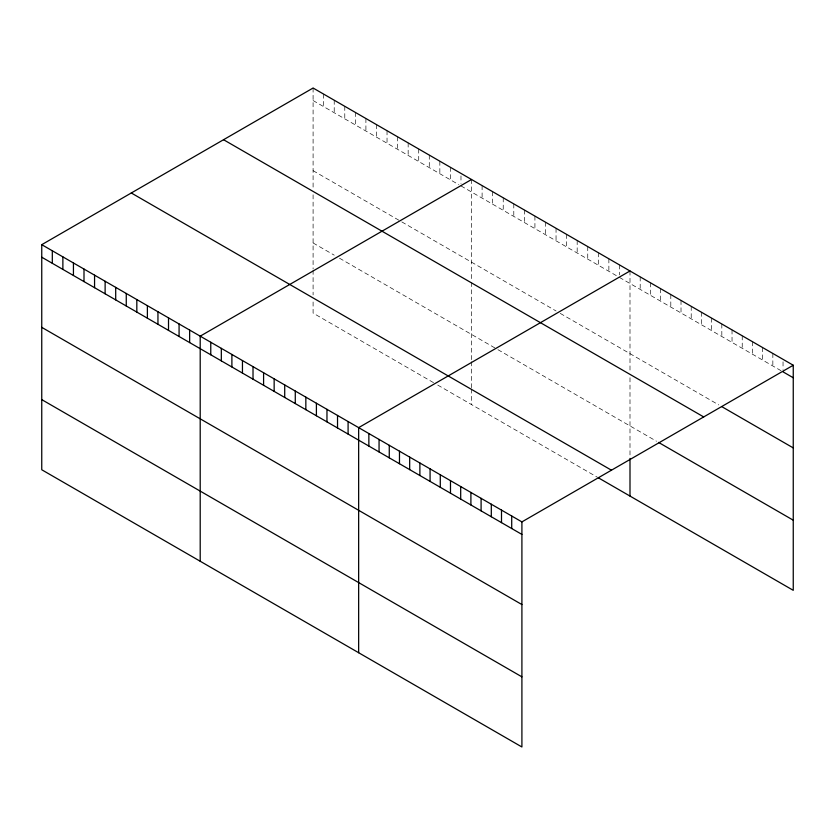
<?xml version="1.0" encoding="UTF-8"?>
<svg xmlns="http://www.w3.org/2000/svg" width="835" height="835" viewBox="0 0 835 835"><rect width="100%" height="100%" fill="white"/><g stroke="black" fill="none" stroke-linecap="round" stroke-linejoin="round"><path stroke-width="0.63" stroke-dasharray="4.17 3.13" d="M313.094 88.019L313.094 188.439M313.094 100.544L458.864 184.702M460.983 185.923L618.38 276.802M619.434 277.408L781.007 370.688M313.094 170.684L400.769 221.306M401.823 221.922L556.047 310.964M560.275 313.396L718.768 404.902M313.094 242.964L334.219 255.155M339.501 258.203L496.898 349.082M497.952 349.688L656.529 441.245M433.511 382.639L313.094 313.104L313.094 300.12M437.738 385.071L597.244 477.161M783.042 361.847L783.042 369.362M772.845 353.455L772.845 365.98M762.637 347.558L762.637 360.083M752.439 341.672L752.439 354.197M742.231 335.785L742.231 348.31M732.034 329.888L732.034 342.413M721.826 324.001L721.826 336.526M711.618 318.114L711.618 330.629M701.421 312.217L701.421 324.742M691.213 306.33L691.213 318.855M681.016 300.433L681.016 312.958M670.808 294.546L670.808 307.071M660.61 288.659L660.61 301.174M650.402 282.762L650.402 295.287M640.194 276.876L640.194 289.401M629.997 270.978L629.997 371.408M629.997 377.744L629.997 457.1M619.434 264.883L619.434 274.903M608.872 258.787L608.872 271.312M598.309 252.681L598.309 265.206M587.746 246.586L587.746 259.111M577.173 240.49L577.173 253.015M566.61 234.385L566.61 246.909M556.047 228.289L556.047 240.814M545.485 222.193L545.485 234.718M534.922 216.088L534.922 228.613M524.359 209.992L524.359 222.517M513.796 203.897L513.796 216.422M503.234 197.801L503.234 210.316M492.671 191.695L492.671 204.22M482.108 185.6L482.108 198.125M471.545 179.504L471.545 281.186M471.545 282.46L471.545 360.428M471.545 361.722L471.545 387.701M471.545 389.006L471.545 404.589M460.983 175.903L460.983 183.418M450.42 167.303L450.42 179.828M439.847 161.207L439.847 173.732M429.284 155.101L429.284 167.626M418.721 149.006L418.721 161.531M408.158 142.91L408.158 155.435M397.596 136.804L397.596 149.329M387.033 130.709L387.033 143.234M376.47 124.613L376.47 137.138M365.907 118.507L365.907 131.032M355.345 112.412L355.345 124.937M344.782 106.316L344.782 118.841M334.219 100.21L334.219 112.735M323.656 94.115L323.656 106.64M313.094 194.785L313.094 268.943M313.094 270.237L313.094 294.922"/><path stroke-width="1.25" d="M41.75 244.676L521.906 521.896L521.906 746.981L41.75 469.761L41.75 244.676L313.094 88.019L793.25 365.239L793.25 590.324L598.309 477.777M471.545 179.504L200.202 336.161L200.202 561.245M629.997 270.978L358.653 427.635L358.653 652.73M521.906 521.896L793.25 365.239M783.042 371.867L793.25 377.764M721.826 406.666L793.25 447.904M223.55 139.716L703.707 416.936M658.565 442.414L793.25 520.184M131.293 192.979L611.45 470.199M41.75 257.201L521.906 534.421M41.75 327.341L521.906 604.561M41.75 399.621L521.906 676.841M629.997 458.405L629.997 496.073M511.709 515.999L511.709 528.524M501.501 510.112L501.501 522.637M491.304 504.215L491.304 516.74M481.096 498.328L481.096 510.853M470.898 492.441L470.898 504.966M460.69 486.544L460.69 499.069M450.483 480.657L450.483 493.182M440.285 474.771L440.285 487.285M430.077 468.873L430.077 481.398M419.88 462.987L419.88 475.512M409.672 457.089L409.672 469.614M399.474 451.203L399.474 463.728M389.267 445.316L389.267 457.83M379.059 439.419L379.059 451.944M368.861 433.532L368.861 446.057M348.091 421.539L348.091 434.064M337.528 415.444L337.528 427.969M326.965 409.338L326.965 421.863M316.402 403.242L316.402 415.767M305.84 397.147L305.84 409.672M295.277 391.041L295.277 403.566M284.714 384.945L284.714 397.47M274.151 378.85L274.151 391.375M263.589 372.744L263.589 385.269M253.015 366.648L253.015 379.173M242.453 360.553L242.453 373.078M231.89 354.457L231.89 366.972M221.327 348.352L221.327 360.877M210.764 342.256L210.764 354.781M189.639 330.055L189.639 342.58M179.076 323.959L179.076 336.484M168.513 317.864L168.513 330.389M157.951 311.758L157.951 324.283M147.388 305.662L147.388 318.187M136.825 299.567L136.825 312.092M126.262 293.461L126.262 305.986M115.7 287.365L115.7 299.89M105.126 281.27L105.126 293.795M94.564 275.164L94.564 287.689M84.001 269.068L84.001 281.593M73.438 262.973L73.438 275.498M62.876 256.867L62.876 269.392M52.313 250.771L52.313 263.296"/></g></svg>
